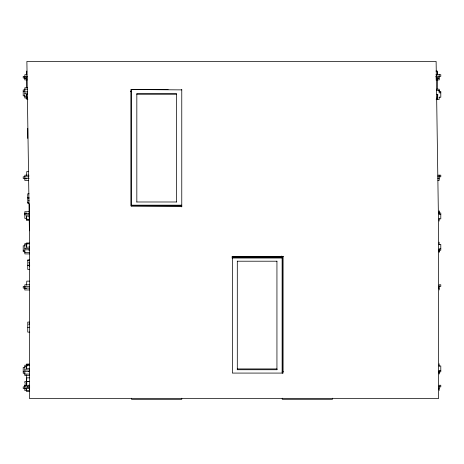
<?xml version="1.0" encoding="UTF-8"?>
<svg xmlns="http://www.w3.org/2000/svg" width="464" height="464" viewBox="0 0 464 464"><rect width="100%" height="100%" fill="white"/><g stroke="black" fill="none" stroke-linecap="round" stroke-linejoin="round"><path stroke-width="0.7" d="M29.412 389.412L29.412 388.954M29.412 266.249L29.412 263.854M276.938 261.133L276.938 369.733L237.301 369.733L237.301 261.133M282.24 373.004L282.24 257.213L232.006 257.213M26.599 75.087L26.784 71.05M26.599 175.56L26.784 171.523L28.756 171.523M26.599 285.163L26.784 281.132L29.412 281.132M26.541 383.223L26.448 385.242L24.772 384.784L24.772 386.68M26.599 381.878L26.784 377.841L29.412 377.841M26.599 385.636L26.784 381.599L29.412 381.599M26.599 247.399L26.784 243.008L29.412 243.008M26.599 368.996L26.784 364.605L29.412 364.605M437.401 94.25L437.216 98.641L437.442 94.331M27.747 327.445L29.725 327.236M27.747 265.304L29.725 265.17M27.747 265.35L29.725 265.217M435.905 71.05L437.216 71.05L437.401 75.087M26.924 74.704L24.841 74.704L24.841 77.993M435.893 74.704L440.8 74.704L440.8 76.351L435.69 76.351M27.451 76.351L23.2 76.351L23.2 77.993L27.451 77.993M435.69 77.993L439.228 77.993L439.228 79.895L435.916 79.895M26.448 78.451L25.607 78.451L25.607 77.993M437.552 78.451L438.393 78.451L438.393 77.993M27.422 79.895L24.772 79.895L24.772 77.993M27.451 87.737L24.841 87.737L24.841 91.391L23.2 91.391M24.841 89.175L27.451 89.175M436.549 89.175L439.159 89.175L439.159 92.829L440.8 92.829M131.527 89.465L168.13 89.465M24.841 89.958L23.2 89.958L23.2 95.828L24.841 95.828M436.549 90.613L439.159 90.613M439.159 91.391L440.8 91.391L440.8 97.266L439.159 97.266M130.43 91.524L131.527 91.57M27.614 91.837L24.841 91.837L24.841 98.049L27.451 98.049M24.841 93.276L27.614 93.276M136.828 94.256L176.465 94.256M437.784 94.43L436.873 94.65M24.841 96.825L26.924 96.825M27.892 99.186L26.489 99.186L26.489 97.742M436.108 99.186L437.511 99.186M436.549 99.482L439.159 99.482L439.159 96.935M29 175.177L24.841 175.177L24.841 178.466M437.854 175.177L440.8 175.177L440.8 176.819L437.772 176.819M29 176.819L23.2 176.819L23.2 178.466L29.145 178.466M437.772 178.466L439.228 178.466L439.228 180.363L437.906 180.363M26.448 178.924L25.607 178.924L25.607 178.466M28.751 180.363L24.772 180.363L24.772 178.466M29.07 193.766L27.747 193.766L27.747 203.336L28.843 203.336M136.828 201.985L176.465 201.985M27.747 202.536L28.843 202.536M131.527 205.175L181.766 205.175M131.527 205.975L181.766 205.975M29.412 211.712L24.772 211.712L24.772 214.171M439.159 212.993L440.8 212.993L440.8 218.869L439.159 218.869M24.772 213.376L25.607 213.376M29.69 213.44L24.841 213.44L24.841 218.422L26.924 218.422M440.8 214.432L439.159 214.432L439.159 210.778M24.841 214.873L29.69 214.873M29.603 216.247L26.668 216.027L26.668 217.268M29.412 219.443L26.784 219.443L26.784 220.243L29.412 220.243M27.451 243.6L24.841 243.6L24.841 249.812L29.69 249.812M29.412 243.803L26.784 243.803L26.784 243.008M439.159 244.383L440.8 244.383L440.8 250.253L439.159 250.253M24.841 244.824L26.924 244.824M24.841 245.816L23.2 245.816L23.2 251.691L24.841 251.691M29.603 246.999L26.668 247.219L26.668 245.978M24.841 248.373L29.69 248.373M440.8 248.814L439.159 248.814L439.159 252.474M23.2 250.253L24.841 250.253L24.841 253.907L29.412 253.907M29.412 250.253L28.954 250.253L28.954 249.812M24.841 252.474L29.412 252.474M232 256.464L283.33 256.464M232.458 256.812L281.781 256.812M232.006 258.013L282.24 258.013M29.394 259.869L27.747 259.869L27.747 269.445L29.725 269.445M27.747 260.675L29.394 260.675M237.301 261.209L276.938 261.209M29.394 262.253L28.936 262.253L28.936 263.065M29.69 284.786L24.841 284.786L24.841 288.069M29.69 286.427L23.2 286.427L23.2 288.069L29.412 288.069M439.159 286.427L440.8 286.427L440.8 284.786L439.159 284.786L439.159 288.069M26.448 288.527L25.607 288.527L25.607 288.069M29.412 289.971L24.772 289.971L24.772 288.069M29.394 322.086L27.747 322.086L27.747 332.131L29.725 332.131M29.394 323.895L28.936 323.895L28.936 324.823M29.296 364.066L26.489 364.066L26.489 365.504M27.451 365.203L24.841 365.203L24.841 371.409L29.69 371.409M29.412 365.406L26.784 365.406L26.784 364.605M439.159 365.98L440.8 365.98L440.8 371.855L439.159 371.855M24.841 366.427L26.924 366.427M24.841 367.418L23.2 367.418L23.2 373.294L24.841 373.294M29.603 368.596L26.668 368.822L26.668 367.581M24.841 369.976L29.69 369.976M440.8 370.417L439.159 370.417L439.159 374.071M282.234 371.676L283.33 371.676M23.2 371.855L24.841 371.855L24.841 375.509L29.412 375.509M29.412 371.855L28.954 371.855L28.954 371.409M24.841 374.071L29.412 374.071M29.69 381.495L24.841 381.495L24.841 383.136L26.924 383.136M29.69 385.253L24.841 385.253L24.841 388.542M29.725 386.077L27.747 386.077L27.747 387.724L29.725 387.724M28.31 386.901L23.2 386.901L23.2 388.542L29.412 388.542M439.159 386.901L440.8 386.901L440.8 385.253L439.159 385.253L439.159 388.542M26.448 389L25.607 389L25.607 388.542M29.412 390.444L24.772 390.444L24.772 388.542M29.296 391.465L26.489 391.465L26.489 387.863M181.772 89.883L130.871 89.517L130.871 205.883L181.772 206.248M27.747 197.861L29.07 197.948M27.747 197.908L29.07 197.995M26.599 94.25L26.784 98.641L26.599 95.05M26.599 215.853L26.784 220.243M29.394 230.817L26.883 61.428L436.114 61.428L438.625 230.817L438.625 398.483L29.394 398.483L29.412 203.748M439.228 90.115L439.228 91.773M439.228 211.712L439.228 213.376M439.228 249.626L439.228 251.534M439.228 289.971L439.228 288.069L438.393 288.069L438.393 288.527M439.228 371.229L439.228 373.131M439.228 390.444L439.228 388.542L438.393 388.542L438.393 389M439.159 74.704L439.159 77.993M439.159 175.177L439.159 178.466M439.159 218.538L439.159 221.084M439.159 242.162L439.159 244.708M439.159 363.764L439.159 366.311M438.393 178.466L438.393 178.924M437.784 94.233L437.784 95.671M437.511 71.781L437.511 74.663M437.511 77.552L437.511 89.088M436.235 75.528L436.235 77.169M332.473 398.205L332.473 399.301L282.234 399.301L282.234 398.205M282.234 256.464L282.234 373.097M281.781 256.018L281.781 257.45M276.938 369.733L276.938 368.932L237.301 368.932L237.301 369.733M181.766 89.465L181.766 206.903M181.766 398.228L181.766 399.324L131.527 399.324L131.527 398.228M176.465 202.06L176.465 93.455L136.828 93.455L136.828 202.06M131.527 89.395L131.527 206.057M28.936 200.146L28.936 200.958M27.747 128.377L27.747 138.423M27.585 94.65L26.668 94.43L26.668 95.671M26.489 71.781L26.489 74.663M26.489 77.552L26.489 87.644M26.489 374.883L26.489 381.373M26.489 382.812L26.489 385.7M26.448 213.776L26.448 212.976L25.607 212.976L25.607 213.776M283.092 256.714L232.354 256.714L232.354 373.079L283.092 373.079L283.092 256.714"/></g></svg>
